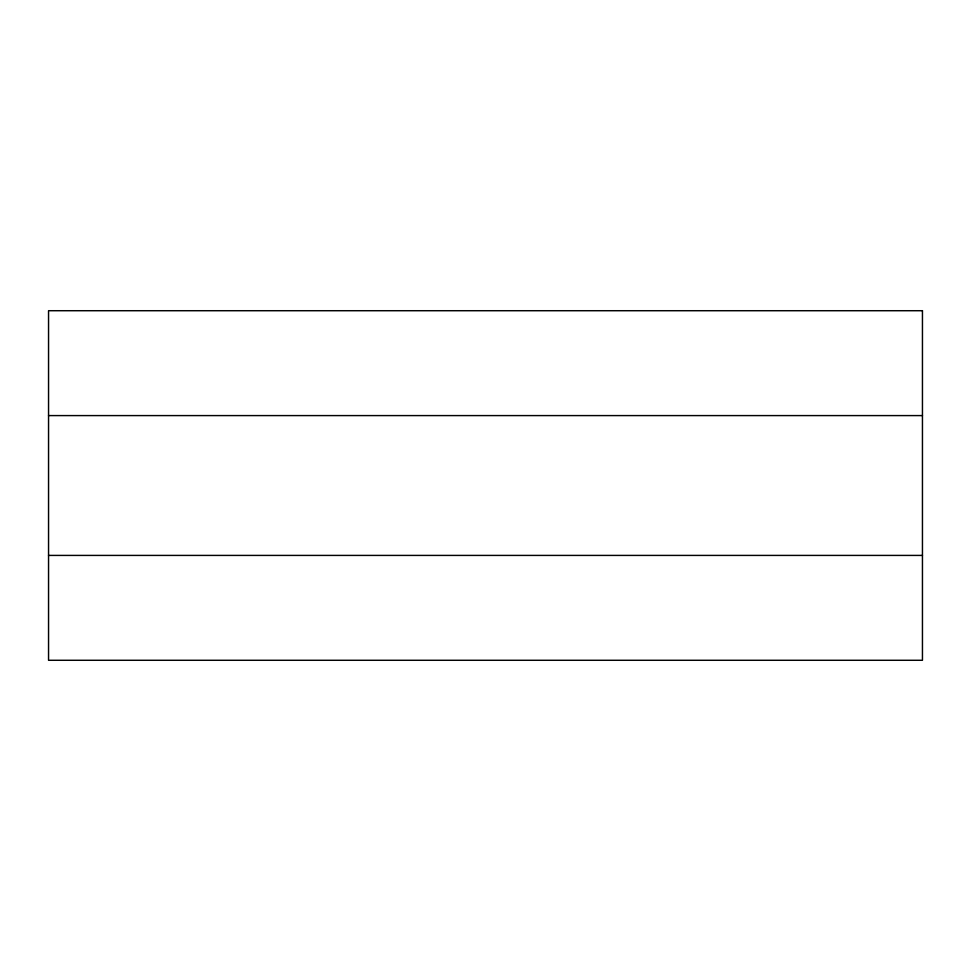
<?xml version="1.0" encoding="UTF-8"?>
<svg xmlns="http://www.w3.org/2000/svg" width="971" height="971" viewBox="0 0 971 971"><rect width="100%" height="100%" fill="white"/><g stroke="black" fill="none" stroke-linecap="round" stroke-linejoin="round"><path stroke-width="1.46" d="M48.55 415.588L922.45 415.588M48.55 555.412L922.45 555.412M922.45 310.72L48.55 310.72L48.55 660.28L922.45 660.28L922.45 310.72"/></g></svg>
